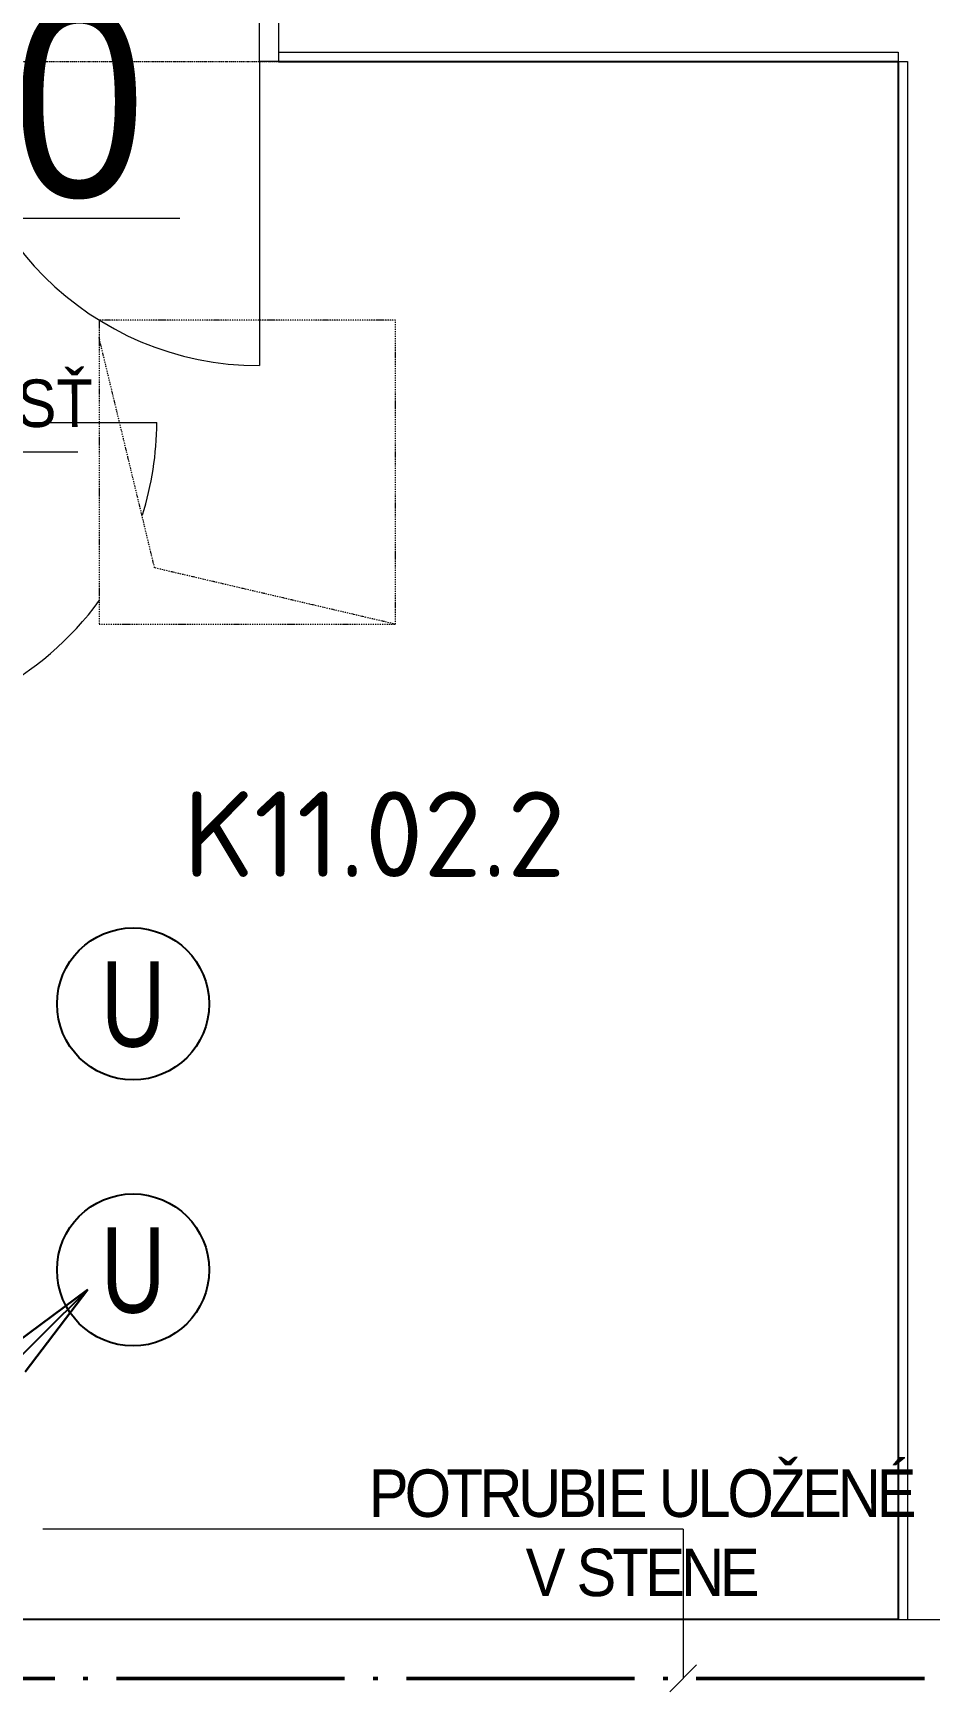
# Model space of a CAD drawing. Header units: millimetres. Extents: x 2377 to 264466, y -28213 to 61616.
# Drawn here: x 57093 to 59451, y 7270 to 11635 of the extents above; entities that cross this region are included whole.
import ezdxf
from ezdxf.enums import TextEntityAlignment as Align
from ezdxf.lldxf.tags import DXFTag

# ---------------------------------------------------------------- set-up
doc = ezdxf.new("R2010")
doc.units = ezdxf.units.MM
for name, pattern in [('ACAD_ISO04W100', [30.5, 24, -3, 0.5, -3]), ('Bodkočiarkovaná 3mm', [5, 3, -1, 0, -1]), ('Nad rovinou rezu _viditeľná hrana_', [6, 3, -1.5, 0, -1.5])]:
    doc.linetypes.add(name, pattern=pattern)
doc.layers.get('0').update_dxf_attribs({"color": 8})
for name, color, linetype, lineweight in [('01_Plná_0_18mm_čierna', 8, 'Continuous', 9), ('_Overhead_', 8, 'Nad rovinou rezu _viditeľná hrana_', 9), ('Common Edges', 8, 'Continuous', 20), ('Dvere - nad rovinou rezu', 8, 'Bodkočiarkovaná 3mm', 9), ('Frame_Mullion', 8, 'Continuous', 20), ('Plan Swing', 8, 'Continuous', 9), ('Room Tags', 8, 'Continuous', 9), ('Walls', 8, 'Continuous', 25), ('ZTI- POPIS DIMENZIE', 250, 'Continuous', 18), ('ZTI- POPIS POTRUBIA', 7, 'Continuous', 18), ('ZTI- PRÍVOD STUDENEJ VODY', 5, 'ACAD_ISO04W100', 50), ('ZTI-popis', 7, 'Continuous', 20)]:
    doc.layers.add(name, color=color, linetype=linetype, lineweight=lineweight)
for name, color, linetype in [('IS_Popisy_úseků_Vodovod', 7, 'SOLID'), ('ZT_SMER STUPANIA', 4, 'Continuous'), ('ZTI_T_ZARPR', 4, 'Continuous')]:
    doc.layers.add(name, color=color, linetype=linetype)
doc.styles.add('HRUBE', font='arial.ttf', dxfattribs={"width": 0.75})
doc.styles.add('ISOCPEUR_6', font='isocpeur.ttf', dxfattribs={"height": 225})
doc.styles.add('Popis_ZTI', font='arial.ttf', dxfattribs={"width": 0.9, "height": 125})
doc.styles.add('Simplex', font='simplex.shx', dxfattribs={"width": 0.7})
doc.styles.add('Style-Arial', font='arial.ttf')
tags = doc.linetypes.add('SOLID', pattern=[10, 10, 0]).pattern_tags.tags
tags[6:7] = [DXFTag(74, 4), DXFTag(75, 0), DXFTag(340, '0'), DXFTag(46, 0.0), DXFTag(50, 0.0), DXFTag(44, 0.0), DXFTag(45, 0.0)]
tags[4:5] = [DXFTag(74, 4), DXFTag(75, 0), DXFTag(340, '0'), DXFTag(46, 0.0), DXFTag(50, 0.0), DXFTag(44, 0.0), DXFTag(45, 0.0)]

# ---------------------------------------------------------------- blocks, each defined once
blk = doc.blocks.new('Dvere 1-kridlové obložkové plné - 800x1970-V6-2NP _PRAC_')
at = {"layer": 'Dvere - nad rovinou rezu'}
for p, q in [((-450, 50), (450, 50)), ((-450, -50), (450, -50))]:
    blk.add_line(p, q, dxfattribs=at)
at = {"layer": 'Frame_Mullion'}
for p, q in [((-450, 50), (-400, 50)), ((-450, -50), (-450, 50)), ((-400, 50), (-400, -50)), ((400, 50), (450, 50)), ((400, -50), (400, 50)), ((450, 50), (450, -50)), ((-400, -50), (-450, -50)), ((450, -50), (400, -50))]:
    blk.add_line(p, q, dxfattribs=at)
at = {"layer": 'Plan Swing'}
for p, q in [((400, -50), (400, -698.4)), ((400, -752.3), (400, -850))]:
    blk.add_line(p, q, dxfattribs=at)
for start, end in [(180, 234.2751), (252.323, 270)]:
    blk.add_arc((400, -50), 800, start, end, dxfattribs=at)
blk = doc.blocks.new('Dvere 1-kridlové obložkové plné - 800x1970-4673371-2NP _PRAC_')
at = {"layer": 'Dvere - nad rovinou rezu'}
for p, q in [((-450, 75), (450, 75)), ((-450, -75), (450, -75))]:
    blk.add_line(p, q, dxfattribs=at)
at = {"layer": 'Frame_Mullion'}
for p, q in [((-450, 75), (-400, 75)), ((-450, -75), (-450, 75)), ((-400, 75), (-400, -75)), ((400, 75), (450, 75)), ((400, -75), (400, 75)), ((450, 75), (450, -75)), ((-400, -75), (-450, -75)), ((450, -75), (400, -75))]:
    blk.add_line(p, q, dxfattribs=at)
at = {"layer": 'Plan Swing'}
blk.add_line((400, -75), (400, -875), dxfattribs=at)
blk.add_arc((400, -75), 800, 180, 270, dxfattribs=at)
blk = doc.blocks.new('2NP podklad')
at = {"layer": '01_Plná_0_18mm_čierna', "color": 252}
for p, q in [((57687.7, 10879.1), (57687.7, 10759.7)), ((56617.7, 10609.7), (57404, 10609.7))]:
    blk.add_line(p, q, dxfattribs=at)
at = {"layer": '_Overhead_', "color": 252}
for p, q in [((58046.1, 10879.1), (57266.1, 10879.1)), ((57266.1, 10879.1), (57266.1, 10833.5)), ((58046.1, 10079.1), (58046.1, 10879.1)), ((57412.1, 10227.6), (57266.1, 10833.5)), ((57266.1, 10833.5), (57266.1, 10079.1)), ((58046.1, 10079.1), (57412.1, 10227.6)), ((57266.1, 10079.1), (58046.1, 10079.1))]:
    blk.add_line(p, q, dxfattribs=at)
at = {"layer": 'Common Edges', "color": 252}
for p, q in [((57737.7, 11584.7), (59367.7, 11584.7)), ((59367.7, 11584.7), (59367.7, 11559.7)), ((59367.7, 11559.7), (59392.7, 11559.7)), ((59392.7, 11559.7), (59392.7, 7459.7)), ((59367.7, 7459.7), (59517.7, 7459.7))]:
    blk.add_line(p, q, dxfattribs=at)
at = {"layer": 'Walls', "color": 252}
for p, q in [((57737.7, 11559.7), (59367.7, 11559.7)), ((59367.7, 11559.7), (59367.7, 7459.7)), ((59367.7, 7459.7), (56617.7, 7459.7))]:
    blk.add_line(p, q, dxfattribs=at)
at = {"layer": 'Frame_Mullion', "color": 252}
blk.add_blockref('Dvere 1-kridlové obložkové plné - 800x1970-4673371-2NP _PRAC_', (57287.7, 11634.7), dxfattribs=at)
at = {"layer": 'Frame_Mullion', "color": 252, "rotation": 90}
blk.add_blockref('Dvere 1-kridlové obložkové plné - 800x1970-V6-2NP _PRAC_', (56567.7, 10209.7), dxfattribs=at)
at = {"layer": 'Room Tags', "color": 252, "insert": (57487.5, 9639.3), "char_height": 225, "width": 1196.519, "attachment_point": 1, "style": 'ISOCPEUR_6'}
blk.add_mtext('K11.02.2', dxfattribs=at)
blk = doc.blocks.new('asasdasdasd')
at = {"layer": 'ZT_SMER STUPANIA', "color": 30, "linetype": 'Continuous'}
blk.add_line((26682.9, 6885.6), (25903.7, 6099), dxfattribs=at)
at = {"layer": 'ZT_SMER STUPANIA', "color": 30, "linetype": 'Continuous', "lineweight": 30}
for q in [(26066.6, 6317.4), (26120.5, 6264)]:
    blk.add_line((25903.7, 6099), q, dxfattribs=at)

msp = doc.modelspace()

# ---------------------------------------------------------------- block references
at = {"color": 0}
msp.add_blockref('2NP podklad', (0, 0), dxfattribs=at)

# ---------------------------------------------------------------- next in the draw order: linework, layer by layer
at = {"color": 7, "lineweight": 18, "transparency": 33554687}
msp.add_line((56271.4, 11148.1), (57478.4, 11148.1), dxfattribs=at)
at = {"layer": 'ZTI- POPIS DIMENZIE', "ltscale": 2.5, "transparency": 33554687}
msp.add_lwpolyline([(58766.9, 7269.7), (58837.6, 7340.4)], dxfattribs=at)
at = {"layer": 'ZTI- POPIS POTRUBIA', "ltscale": 10, "transparency": 33554687}
for q in [(57117.8, 7697.9), (58802.2, 7305.1)]:
    msp.add_line((58802.2, 7697.9), q, dxfattribs=at)
at = {"layer": 'ZTI- PRÍVOD STUDENEJ VODY', "ltscale": 25}
msp.add_lwpolyline([(61724.4, 7556.3), (61724.4, 7305.1), (50227.7, 7305.1), (50227.7, 8966.3)], dxfattribs=at)
at = {"layer": 'ZTI-popis', "color": 7}
msp.add_lwpolyline([(57209.8, 10531.8), (55658.7, 10531.8), (55116.5, 10684.3)], dxfattribs=at)
at = {"layer": 'ZTI_T_ZARPR', "color": 4, "linetype": 'Continuous'}
for centre in [(57355.4, 9080), (57355.4, 8380)]:
    msp.add_circle(centre, 200, dxfattribs=at)

# ---------------------------------------------------------------- next in the draw order: block references
at = {"layer": 'ZTI- PRÍVOD STUDENEJ VODY', "xscale": -1, "rotation": 90.0000000000005}
msp.add_blockref('asasdasdasd', (63335.6, 34232.5), dxfattribs=at)

# ---------------------------------------------------------------- next in the draw order: texts
at = {"layer": 'IS_Popisy_úseků_Vodovod', "ltscale": 10, "insert": (60016, 11197.1), "char_height": 500, "width": 3746.128, "attachment_point": 9, "style": 'Style-Arial'}
msp.add_mtext('\\pxql;{\\W0.9;K20}', dxfattribs=at)
at = {"layer": 'ZTI- POPIS POTRUBIA', "ltscale": 10, "transparency": 33554687, "insert": (57955.8, 7519.8), "char_height": 125, "attachment_point": 7, "style": 'Popis_ZTI'}
msp.add_mtext('\\pxqc;{\\T0.9;POTRUBIE ULOŽENÉ \\PV STENE}', dxfattribs=at)
at = {"layer": 'ZTI-popis', "color": 7, "ltscale": 0.04, "insert": (56477, 10657.4), "char_height": 125, "width": 2684.432, "attachment_point": 5, "rotation": 0.2284, "style": 'Simplex'}
msp.add_mtext('{\\fArial|b0|i0|c238|p34;\\W0.9;PODLAHOVÁ VPUSŤ }', dxfattribs=at)
at = {"layer": 'ZTI_T_ZARPR', "color": 4, "linetype": 'Continuous', "style": 'HRUBE', "width": 0.75}
for p in [(57355.8, 9080), (57355.8, 8380)]:
    msp.add_text('U', height=225, dxfattribs=at).set_placement(p, align=Align.MIDDLE_CENTER)

doc.saveas('drawing.dxf')
